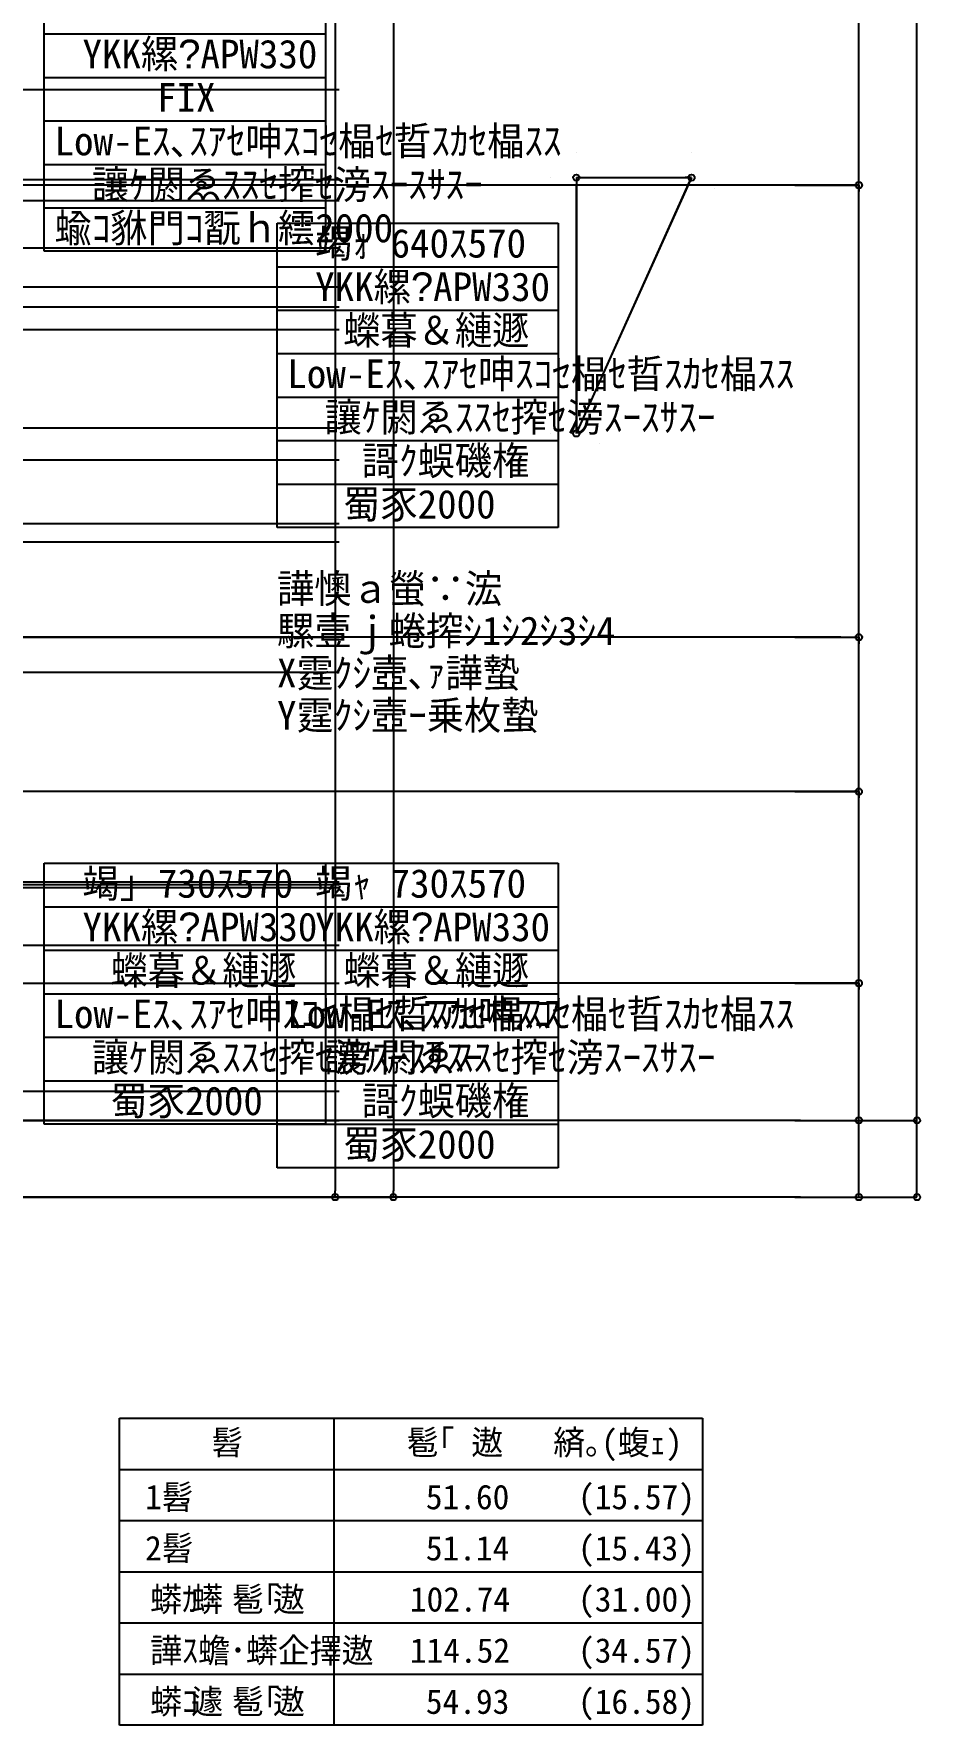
# Model space of a CAD drawing. Header units: metres. Extents: x 10908 to 27249, y 7268 to 22901.
# Drawn here: x 23164 to 26630, y 8460 to 15073 of the extents above; entities that cross this region are included whole.
import ezdxf

# ---------------------------------------------------------------- set-up
doc = ezdxf.new("R2010")
doc.units = ezdxf.units.M

msp = doc.modelspace()

# ---------------------------------------------------------------- linework, layer by layer
at = {"layer": '繝繝ｼ繧ｿ 001_1F'}
for p, q in [((26617.50499999998, 10549.99999999998), (26617.50499999998, 20904.99999999998)), ((26617.5, 10850.005), (26617.5, 17805.005)), ((26390, 12135.28287458217), (26390, 15530.005)), ((26390.00499999998, 14506.27378647733), (26390.00499999998, 15300.53795869392)), ((23205, 14222.5), (23205, 15242.5)), ((24305, 15242.5), (24305, 14222.5)), ((23205, 15072.5), (24305, 15072.5)), ((23205, 14902.5), (24305, 14902.5)), ((23205, 14732.5), (24305, 14732.5)), ((23205, 14562.5), (24305, 14562.5)), ((25285.55375797435, 14610.61521230557), (25285.55375797435, 14610.61521230557)), ((25735.55375797435, 14610.61521230557), (25735.55375797435, 14610.61521230557)), ((25185.55375797435, 14510.61521230557), (25185.55375797435, 14510.61521230557)), ((25285.55375797435, 14510.61521230557), (25735.55375797435, 14510.61521230557)), ((25285.55375797435, 14510.61521230557), (25285.55375797435, 13510.61521230557)), ((25285.55375797435, 13510.61521230557), (25735.55375797435, 14510.61521230557)), ((25285.55375797435, 14510.61521230557), (25285.55375797435, 14485.61521230557)), ((25285.55375797435, 14510.61521230557), (25285.55375797435, 14510.61521230557)), ((25285.55375797435, 14510.61521230557), (25310.55375797435, 14510.61521230557)), ((25285.55375797435, 13535.61521230557), (25285.55375797435, 14485.61521230557)), ((25725.29464104114, 14487.81717467619), (25295.81287490757, 13533.41324993495)), ((25310.55375797435, 14510.61521230557), (25710.55375797435, 14510.61521230557)), ((25735.55375797435, 14510.61521230557), (25710.55375797435, 14510.61521230557)), ((25735.55375797435, 14510.61521230557), (25725.29464104113, 14487.817174676193)), ((25735.55375797435, 14510.61521230557), (25735.55375797435, 14510.61521230557)), ((26140.00499999998, 14481.27378647733), (26140.00499999998, 14481.27378647733)), ((26140.00499999998, 14481.27378647733), (26390.00499999998, 14481.27378647733)), ((26140.00499999998, 14481.27378647733), (26140.00499999998, 14481.27378647733)), ((26390.00499999998, 14481.27378647733), (26390.00499999998, 14506.27378647733)), ((26390.00499999998, 14481.27378647733), (26390.00499999998, 14456.27378647733)), ((26390.00499999998, 14481.27378647733), (26390.00499999998, 14481.27378647733)), ((25826.74590849187, 14469.57874457269), (25826.74590849187, 14469.57874457269)), ((26390.00499999998, 12738.61161242039), (26390.00499999998, 14456.27378647733)), ((23205, 14392.5), (24305, 14392.5)), ((24305, 14222.5), (23205, 14222.5)), ((25185.55375797435, 13510.61521230557), (25185.55375797435, 13510.61521230557)), ((25285.55375797435, 13510.61521230557), (25285.55375797435, 13535.61521230557)), ((25285.55375797435, 13510.61521230557), (25295.81287490757, 13533.413249934949)), ((25285.55375797435, 13510.61521230557), (25285.55375797435, 13510.61521230557)), ((25376.74590849187, 13469.57874457269), (25376.74590849187, 13469.57874457269)), ((26140.00499999998, 12713.61161242039), (26140.00499999998, 12713.61161242039)), ((26140.00499999998, 12713.61161242039), (26390.00499999998, 12713.61161242039)), ((26140.00499999998, 12713.61161242039), (26140.00499999998, 12713.61161242039)), ((26390.00499999998, 12713.61161242039), (26390.00499999998, 12738.61161242039)), ((26390.00499999998, 12713.61161242039), (26390.00499999998, 12688.61161242039)), ((26390.00499999998, 12713.61161242039), (26390.00499999998, 12713.61161242039)), ((26390.00499999998, 10549.99999999998), (26390.00499999998, 12688.61161242039)), ((26390, 12110.28287458217), (20020, 12110.28287458217)), ((26140, 12110.28287458217), (26140, 12110.28287458217)), ((26140, 12110.28287458217), (26390, 12110.28287458217)), ((26140, 12110.28287458217), (26140, 12110.28287458217)), ((26390, 12110.28287458217), (26390, 12135.28287458217)), ((26390, 12110.28287458217), (26390, 12085.28287458217)), ((26390, 12110.28287458217), (26390, 12110.28287458217)), ((26390, 11386.57314363085), (26390, 12085.28287458217)), ((23205, 10810), (23205, 11830)), ((23205, 11830), (24305, 11830)), ((24305, 11830), (24305, 10810)), ((23205, 11660), (24305, 11660)), ((23205, 11490), (24305, 11490)), ((26390, 11361.57314363085), (26390, 11386.57314363085)), ((23205, 11320), (24305, 11320)), ((26390, 11361.57314363085), (24715.65486463556, 11361.57314363085)), ((26140, 11361.57314363085), (26140, 11361.57314363085)), ((26140, 11361.57314363085), (26390, 11361.57314363085)), ((26140, 11361.57314363085), (26140, 11361.57314363085)), ((26390, 11361.57314363085), (26390, 11336.57314363085)), ((26390, 11361.57314363085), (26390, 11361.57314363085)), ((26390, 10850.005), (26390, 11336.57314363085)), ((23205, 11150), (24305, 11150)), ((23205, 10980), (24305, 10980)), ((26390, 10825.005), (26390, 10850.005)), ((26617.5, 10825.005), (26617.5, 10850.005)), ((26162.5, 10825.005), (11375, 10825.005)), ((24305, 10810), (23205, 10810)), ((26140, 10825.005), (26390, 10825.005)), ((26140, 10825.005), (26140, 10825.005)), ((26390, 10825.005), (26617.5, 10825.005)), ((26390, 10825.005), (26390, 10825.005)), ((26140.00499999998, 10524.99999999998), (26390.00499999998, 10524.99999999998)), ((26140.00499999998, 10524.99999999998), (26140.00499999998, 10524.99999999998)), ((26390.00499999998, 10524.99999999998), (26390.00499999998, 10549.99999999998)), ((26390.00499999998, 10524.99999999998), (26617.50499999998, 10524.99999999998)), ((26390.00499999998, 10524.99999999998), (26390.00499999998, 10524.99999999998)), ((26617.50499999998, 10524.99999999998), (26617.50499999998, 10549.99999999998))]:
    msp.add_line(p, q, dxfattribs=at)
for centre, radius in [((25285.55375797435, 14510.61521230557), 12.5), ((25285.55375797435, 14510.61521230557), 12.5), ((25735.55375797435, 14510.61521230557), 12.5), ((25735.55375797435, 14510.61521230557), 12.499999999999998), ((26390.00499999998, 14481.27378647733), 12.5), ((26390.00499999998, 14481.27378647733), 12.5), ((25285.55375797435, 13510.61521230557), 12.5), ((25285.55375797435, 13510.61521230557), 12.5), ((26390.00499999998, 12713.61161242039), 12.5), ((26390.00499999998, 12713.61161242039), 12.5), ((26390, 12110.28287458217), 12.5), ((26390, 12110.28287458217), 12.5), ((26390, 11361.57314363085), 12.5), ((26390, 11361.57314363085), 12.5), ((26390, 10825.005), 12.5), ((26617.5, 10825.005), 12.5), ((26390.00499999998, 10524.99999999998), 12.5), ((26617.50499999998, 10524.99999999998), 12.5)]:
    msp.add_circle(centre, radius, dxfattribs=at)
at = {"layer": '繝繝ｼ繧ｿ 001_2F'}
for p, q in [((26617.5, 10550.005), (26617.5, 20905.005)), ((26390, 14506.27878647735), (26390, 15300.54295869394)), ((26388.77890043697, 14481.27878647735), (21230.63709541861, 14481.27878647735)), ((26140, 14481.27878647735), (26140, 14481.27878647735)), ((26140, 14481.27878647735), (26390, 14481.27878647735)), ((26140, 14481.27878647735), (26140, 14481.27878647735)), ((26390, 14481.27878647735), (26390, 14506.27878647735)), ((26390, 14481.27878647735), (26390, 14456.27878647735)), ((26390, 14481.27878647735), (26390, 14481.27878647735)), ((26390, 12738.61661242042), (26390, 14456.27878647735)), ((24115, 13142.5), (24115, 14332.5)), ((24115, 14332.5), (25215, 14332.5)), ((25215, 14332.5), (25215, 13142.5)), ((24115, 14162.5), (25215, 14162.5)), ((24115, 13992.5), (25215, 13992.5)), ((24115, 13822.5), (25215, 13822.5)), ((24115, 13652.5), (25215, 13652.5)), ((24115, 13482.5), (25215, 13482.5)), ((24115, 13312.5), (25215, 13312.5)), ((25215, 13142.5), (24115, 13142.5)), ((26319.4071646817, 12713.61661242027), (11602.5, 12713.61661242027)), ((26140, 12713.61661242042), (26140, 12713.61661242042)), ((26140, 12713.61661242042), (26390, 12713.61661242042)), ((26140, 12713.61661242042), (26140, 12713.61661242042)), ((26390, 12713.61661242042), (26390, 12738.61661242042)), ((26390, 12713.61661242042), (26390, 12688.61661242042)), ((26390, 12713.61661242042), (26390, 12713.61661242042)), ((26390, 10550.005), (26390, 12688.61661242042)), ((24115, 10640), (24115, 11830)), ((24115, 11830), (25215, 11830)), ((25215, 11830), (25215, 10640)), ((24115, 11660), (25215, 11660)), ((24115, 11490), (25215, 11490)), ((24115, 11320), (25215, 11320)), ((24115, 11150), (25215, 11150)), ((24115, 10980), (25215, 10980)), ((24115, 10810), (25215, 10810)), ((25215, 10640), (24115, 10640)), ((26162.5, 10525.005), (11375, 10525.005)), ((26140, 10525.005), (26390, 10525.005)), ((26140, 10525.005), (26140, 10525.005)), ((26390, 10525.005), (26390, 10550.005)), ((26390, 10525.005), (26617.5, 10525.005)), ((26390, 10525.005), (26390, 10525.005)), ((26617.5, 10525.005), (26617.5, 10550.005))]:
    msp.add_line(p, q, dxfattribs=at)
for centre in [(26390, 14481.27878647735), (26390, 14481.27878647735), (26390, 12713.61661242042), (26390, 12713.61661242042), (26390, 10525.005), (26617.5, 10525.005)]:
    msp.add_circle(centre, 12.5, dxfattribs=at)
at = {"layer": '繝繝ｼ繧ｿ 001_R'}
for p, q in [((24570, 20905.005), (24570, 10550.005)), ((24342.5, 15995.00499999999), (24342.5, 10550.00499999998)), ((24092.5, 10525.00499999998), (24342.5, 10525.00499999998)), ((24092.5, 10525.00499999998), (24092.5, 10525.00499999998)), ((24320, 10525.005), (24570, 10525.005)), ((24320, 10525.005), (24320, 10525.005)), ((24342.5, 10525.00499999998), (24342.5, 10550.00499999998)), ((24342.5, 10525.00499999998), (24342.5, 10525.00499999998)), ((24570, 10525.005), (24570, 10550.005)), ((24570, 10525.005), (24570, 10525.005))]:
    msp.add_line(p, q, dxfattribs=at)
for centre in [(24342.5, 10525.00499999998), (24570, 10525.005)]:
    msp.add_circle(centre, 12.5, dxfattribs=at)
at = {"layer": '譽滄擇遨崎｡ｨ_1F'}
for p, q in [((23499.12467001063, 8460.466475432886), (23499.12467001063, 9660.466475432886)), ((23499.12467001063, 9660.466475432886), (25779.12467001063, 9660.466475432886)), ((24339.12467001063, 8460.466475432886), (24339.12467001063, 9660.466475432886)), ((25779.12467001063, 9660.466475432886), (25779.12467001063, 8460.466475432886)), ((23499.12467001063, 9460.466475432886), (25779.12467001063, 9460.466475432886)), ((23499.12467001063, 9260.466475432886), (25779.12467001063, 9260.466475432886)), ((23499.12467001063, 9060.466475432886), (25779.12467001063, 9060.466475432886)), ((23499.12467001063, 8860.466475432886), (25779.12467001063, 8860.466475432886)), ((23499.12467001063, 8660.466475432886), (25779.12467001063, 8660.466475432886)), ((25779.12467001063, 8460.466475432886), (23499.12467001063, 8460.466475432886))]:
    msp.add_line(p, q, dxfattribs=at)
at = {"layer": '騾壹ｊ闃ｯ_1F'}
for p, q in [((13514.716838827359, 14854.77151228612), (24358.06683882736, 14854.771512286097)), ((13514.716838827359, 14503.12431860489), (24358.06683882736, 14503.124318604869)), ((13801.69666666664, 14421.29528246543), (24358.081256303285, 14421.295282465408)), ((13801.69666666664, 14236.52527930804), (24358.081256303285, 14236.525279308018)), ((13801.69666666664, 14083.07280947181), (24358.081256303285, 14083.072809471789)), ((13953.36333333331, 14005.48942681586), (24358.08125630329, 14005.489426815839)), ((13801.69666666664, 13916.89662243778), (24358.081256303285, 13916.896622437758)), ((13801.69666666664, 13532.76677164104), (24358.08125630328, 13532.766771641018)), ((13801.69666666664, 13406.67661222298), (24358.08125630328, 13406.676612222958)), ((13801.69666666664, 13158.75071546013), (24358.08125630328, 13158.750715460108)), ((13801.69666666664, 13087.04839193432), (24358.08125630328, 13087.048391934299)), ((13801.69666666664, 12713.6163606731), (24358.081256303285, 12713.616360673079)), ((13801.69666666664, 12576.82825993495), (24358.081256303285, 12576.828259934928)), ((13514.73125630323, 11735.00500000002), (24358.08125630323, 11735.004999999997)), ((13801.696666666643, 11746.97975024838), (24358.081256303238, 11746.979750248358)), ((13953.363333333302, 11758.04625605209), (24358.081256303278, 11758.046256052068)), ((13514.731256303232, 11510.00499999994), (24358.08125630323, 11510.004999999917)), ((13514.731256303232, 11361.56814363086), (24358.08125630323, 11361.568143630839)), ((13514.731256303232, 10939.26412546017), (24358.08125630323, 10939.264125460148)), ((13514.731256303232, 10825.00500000002), (24358.08125630323, 10825.004999999997)), ((13514.731256303232, 10525.00500000002), (24358.08125630323, 10525.004999999997))]:
    msp.add_line(p, q, dxfattribs=at)
at = {"layer": '騾壹ｊ闃ｯ_2F'}
for p, q in [((13514.716838827359, 14854.77151228612), (24358.06683882736, 14854.771512286097)), ((13514.716838827359, 14503.12431860489), (24358.06683882736, 14503.124318604869)), ((13801.69666666664, 14421.29528246543), (24358.081256303285, 14421.295282465408)), ((13801.69666666664, 14236.52527930804), (24358.081256303285, 14236.525279308018)), ((13801.69666666664, 14083.07280947181), (24358.081256303285, 14083.072809471789)), ((13953.36333333331, 14005.48942681586), (24358.08125630329, 14005.489426815839)), ((13801.69666666664, 13916.89662243778), (24358.081256303285, 13916.896622437758)), ((13801.69666666664, 13532.76677164104), (24358.08125630328, 13532.766771641018)), ((13801.69666666664, 13406.67661222298), (24358.08125630328, 13406.676612222958)), ((13801.69666666664, 13158.75071546013), (24358.08125630328, 13158.750715460108)), ((13801.69666666664, 13087.04839193432), (24358.08125630328, 13087.048391934299)), ((13801.69666666664, 12713.6163606731), (24358.081256303285, 12713.616360673079)), ((13801.69666666664, 12576.82825993495), (24358.081256303285, 12576.828259934928)), ((13514.73125630323, 11735.00500000002), (24358.08125630323, 11735.004999999997)), ((13801.696666666643, 11746.97975024838), (24358.081256303238, 11746.979750248358)), ((13953.363333333302, 11758.04625605209), (24358.081256303278, 11758.046256052068)), ((13514.731256303232, 11510.00499999994), (24358.08125630323, 11510.004999999917)), ((13514.731256303232, 11361.56814363086), (24358.08125630323, 11361.568143630839)), ((13514.731256303232, 10939.26412546017), (24358.08125630323, 10939.264125460148)), ((13514.731256303232, 10825.00500000002), (24358.08125630323, 10825.004999999997)), ((13514.731256303232, 10525.00500000002), (24358.08125630323, 10525.004999999997))]:
    msp.add_line(p, q, dxfattribs=at)
at = {"layer": '騾壹ｊ闃ｯ_R'}
for p, q in [((13514.716838827359, 14854.77151228612), (24358.06683882736, 14854.771512286097)), ((13514.716838827359, 14503.12431860489), (24358.06683882736, 14503.124318604869)), ((13801.69666666664, 14421.29528246543), (24358.081256303285, 14421.295282465408)), ((13801.69666666664, 14236.52527930804), (24358.081256303285, 14236.525279308018)), ((13801.69666666664, 14083.07280947181), (24358.081256303285, 14083.072809471789)), ((13953.36333333331, 14005.48942681586), (24358.08125630329, 14005.489426815839)), ((13801.69666666664, 13916.89662243778), (24358.081256303285, 13916.896622437758)), ((13801.69666666664, 13532.76677164104), (24358.08125630328, 13532.766771641018)), ((13801.69666666664, 13406.67661222298), (24358.08125630328, 13406.676612222958)), ((13801.69666666664, 13158.75071546013), (24358.08125630328, 13158.750715460108)), ((13801.69666666664, 13087.04839193432), (24358.08125630328, 13087.048391934299)), ((13801.69666666664, 12713.6163606731), (24358.081256303285, 12713.616360673079)), ((13801.69666666664, 12576.82825993495), (24358.081256303285, 12576.828259934928)), ((13514.73125630323, 11735.00500000002), (24358.08125630323, 11735.004999999997)), ((13801.696666666643, 11746.97975024838), (24358.081256303238, 11746.979750248358)), ((13953.363333333302, 11758.04625605209), (24358.081256303278, 11758.046256052068)), ((13514.731256303232, 11510.00499999994), (24358.08125630323, 11510.004999999917)), ((13514.731256303232, 11361.56814363086), (24358.08125630323, 11361.568143630839)), ((13514.731256303232, 10939.26412546017), (24358.08125630323, 10939.264125460148)), ((13514.731256303232, 10825.00500000002), (24358.08125630323, 10825.004999999997)), ((13514.731256303232, 10525.00500000002), (24358.08125630323, 10525.004999999997))]:
    msp.add_line(p, q, dxfattribs=at)

# ---------------------------------------------------------------- texts
at = {"layer": '繝繝ｼ繧ｿ 001_1F'}
for s, p in [('YKK縲\x80APW330', (23354.449793672626, 14937.9624)), ('FIX', (23645.759034637987, 14767.9624)), ('Low-Eｽ､ｽｱｾ呻ｽｺｾ橸ｾ晢ｽｶｾ橸ｽｽ', (23245.208828310617, 14597.9624)), ('讓ｹ閼ゑｽｽｾ搾ｾ滂ｽｰｽｻｽｰ', (23390.863448793298, 14427.9624)), ('蝓ｺ貅門ｺ翫ｈ繧2000', (23245.208828310617, 14257.9624)), ('譁懊ａ螢∵浤', (24115, 12847.966925096911)), ('騾壹ｊ蜷搾ｼ1ｼ2ｼ3ｼ4', (24115, 12682.966925096911)), ('X霆ｸｼ壼､ｧ譁蟄', (24115, 12517.966925096911)), ('Y霆ｸｼ壼ｰ乗枚蟄', (24115, 12352.966925096911)), ('竭｣ 730ｽ570', (23354.449793672626, 11695.4624)), ('YKK縲\x80APW330', (23354.449793672626, 11525.4624)), ('蠑暮＆縺遯', (23463.690759034638, 11355.4624)), ('Low-Eｽ､ｽｱｾ呻ｽｺｾ橸ｾ晢ｽｶｾ橸ｽｽ', (23245.208828310617, 11185.4624)), ('讓ｹ閼ゑｽｽｾ搾ｾ滂ｽｰｽｻｽｰ', (23390.863448793298, 11015.4624)), ('蜀豕2000', (23463.690759034638, 10845.4624))]:
    msp.add_text(s, height=112, dxfattribs=at).set_placement(p)
at = {"layer": '繝繝ｼ繧ｿ 001_2F'}
for s, p in [('竭ｫ 640ｽ570', (24264.449793672626, 14197.9624)), ('YKK縲\x80APW330', (24264.449793672626, 14027.9624)), ('蠑暮＆縺遯', (24373.690759034638, 13857.9624)), ('Low-Eｽ､ｽｱｾ呻ｽｺｾ橸ｾ晢ｽｶｾ橸ｽｽ', (24155.208828310617, 13687.9624)), ('讓ｹ閼ゑｽｽｾ搾ｾ滂ｽｰｽｻｽｰ', (24300.863448793298, 13517.9624)), ('謌ｸ蜈磯権', (24446.51806927598, 13347.9624)), ('蜀豕2000', (24373.690759034638, 13177.9624)), ('竭ｬ 730ｽ570', (24264.449793672626, 11695.4624)), ('YKK縲\x80APW330', (24264.449793672626, 11525.4624)), ('蠑暮＆縺遯', (24373.690759034638, 11355.4624)), ('Low-Eｽ､ｽｱｾ呻ｽｺｾ橸ｾ晢ｽｶｾ橸ｽｽ', (24155.208828310617, 11185.4624)), ('讓ｹ閼ゑｽｽｾ搾ｾ滂ｽｰｽｻｽｰ', (24300.863448793298, 11015.4624)), ('謌ｸ蜈磯権', (24446.51806927598, 10845.4624)), ('蜀豕2000', (24373.690759034638, 10675.4624))]:
    msp.add_text(s, height=112, dxfattribs=at).set_placement(p)
at = {"layer": '譽滄擇遨崎｡ｨ_1F'}
for s, p in [('髫', (23859.12467001063, 9518.00955408738)), ('髱｢ 遨   緕｡(蝮ｪ)', (24622.16080856259, 9518.00955408738)), ('1髫', (23599.12467001063, 9304.676220754047)), ('51.60', (24697.00762611917, 9304.676220754047)), ('(15.57)', (25292.16080856259, 9304.676220754047)), ('2髫', (23599.12467001063, 9104.676220754047)), ('51.14', (24697.00762611917, 9104.676220754047)), ('(15.43)', (25292.16080856259, 9104.676220754047)), ('蟒ｶ', (23619.12467001063, 8904.676220754047)), ('蠎', (23779.12467001063, 8904.676220754047)), ('髱｢', (23939.12467001063, 8904.676220754047)), ('遨', (24099.12467001063, 8904.676220754047)), ('102.74', (24634.584217340882, 8904.676220754047)), ('(31.00)', (25292.16080856259, 8904.676220754047)), ('譁ｽ蟾･蠎企擇遨', (23619.12467001063, 8704.676220754047)), ('114.52', (24634.584217340882, 8704.676220754047)), ('(34.57)', (25292.16080856259, 8704.676220754047)), ('蟒ｺ', (23619.12467001063, 8504.676220754047)), ('遽', (23779.12467001063, 8504.676220754047)), ('髱｢', (23939.12467001063, 8504.676220754047)), ('遨', (24099.12467001063, 8504.676220754047)), ('54.93', (24697.00762611917, 8504.676220754047)), ('(16.58)', (25292.16080856259, 8504.676220754047))]:
    msp.add_text(s, height=96, dxfattribs=at).set_placement(p)

doc.saveas('drawing.dxf')
